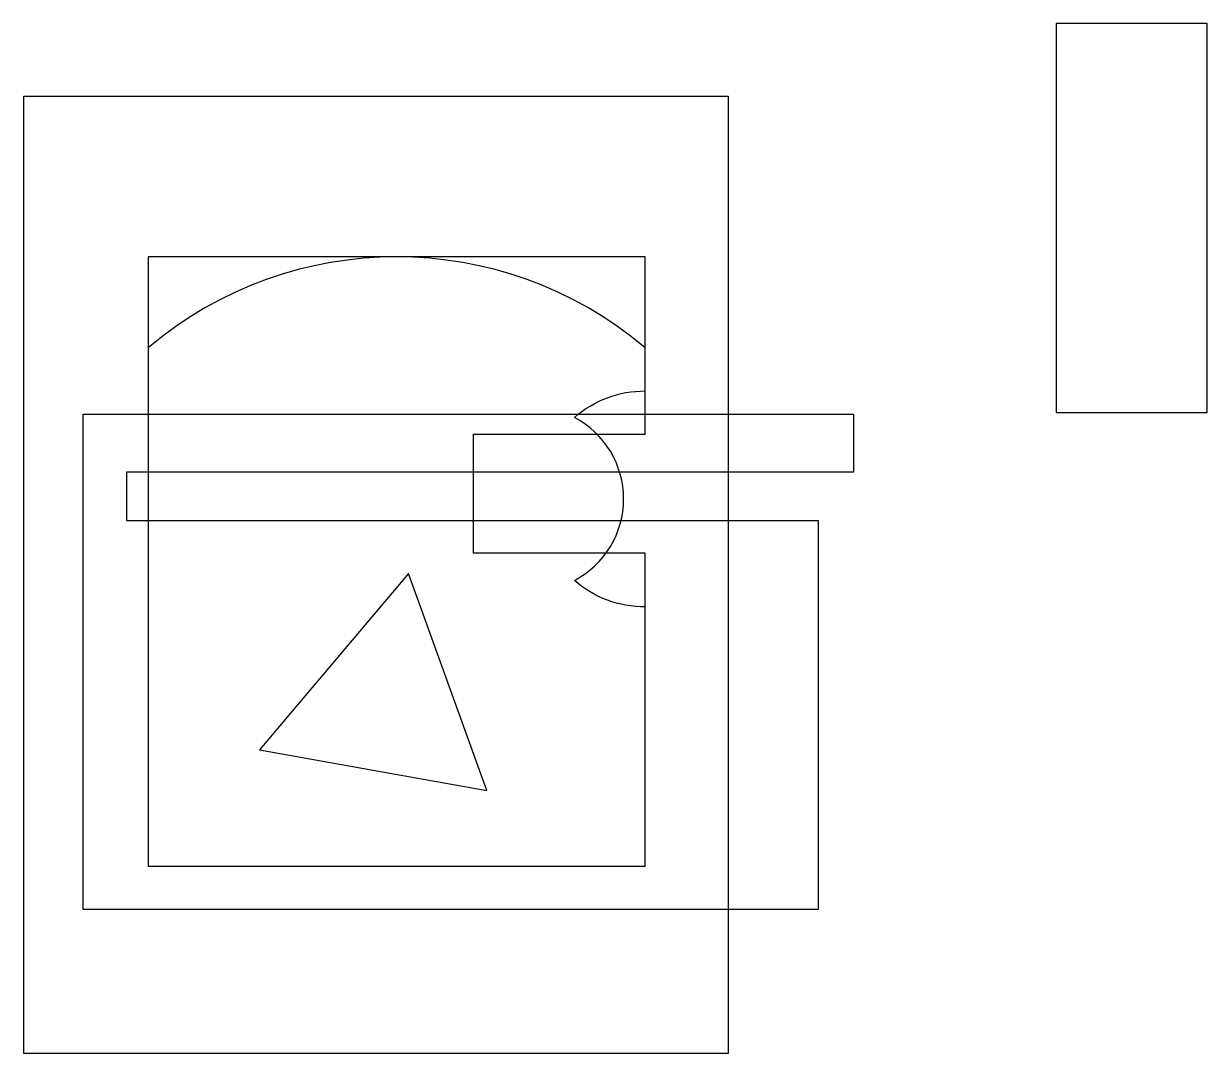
# Model space of a CAD drawing. Header units: millimetres. Extents: x 14.2 to 69, y 1.3 to 49.
import ezdxf

# ---------------------------------------------------------------- set-up
doc = ezdxf.new("R2010")
doc.units = ezdxf.units.MM
for name, color, linetype, lineweight, true_color in [('blue', 5, 'Continuous', 25, 0x0000ff), ('cyan', 4, 'Continuous', 25, 0x00ffff), ('green', 3, 'Continuous', 25, 0x00ff00), ('magenta', 6, 'Continuous', 25, 0xff00ff), ('red', 1, 'Continuous', 25, 0xff0000), ('yellow', 2, 'Continuous', 25, 0xffff00)]:
    doc.layers.add(name, color=color, linetype=linetype, lineweight=lineweight, true_color=true_color)

msp = doc.modelspace()

# ---------------------------------------------------------------- linework, layer by layer
at = {"layer": 'blue', "flags": 128}
msp.add_lwpolyline([(62, 49), (62, 31), (69, 31), (69, 49), (62, 49)], dxfattribs=at)
at = {"layer": 'cyan'}
msp.add_lwpolyline([(52.638, 30.926), (52.638, 28.238), (19, 28.238), (19, 26), (51, 26), (51, 8), (17, 8), (17, 30.926), (52.638, 30.926)], dxfattribs=at)
at = {"layer": 'green', "flags": 128}
msp.add_lwpolyline([(20, 34), (20, 10), (43, 10), (43, 22, -0.180809), (39.72, 23.226, 0.604165), (39.72, 30.774, -0.180809), (43, 32), (43, 34, 0.365821), (20, 34)], format="xyb", dxfattribs=at)
at = {"layer": 'magenta', "flags": 128}
msp.add_lwpolyline([(46.835, 45.649), (46.835, 1.339), (14.247, 1.339), (14.247, 45.649), (46.835, 45.649)], dxfattribs=at)
at = {"layer": 'red', "flags": 128}
msp.add_lwpolyline([(32.041, 23.556), (25.158, 15.383), (35.678, 13.508), (32.041, 23.556)], dxfattribs=at)
at = {"layer": 'yellow', "flags": 128}
msp.add_lwpolyline([(20, 38.207), (20, 10), (43, 10), (43, 24.494), (35.059, 24.494), (35.059, 30), (43, 30), (43, 38.207), (20, 38.207)], dxfattribs=at)

doc.saveas('drawing.dxf')
